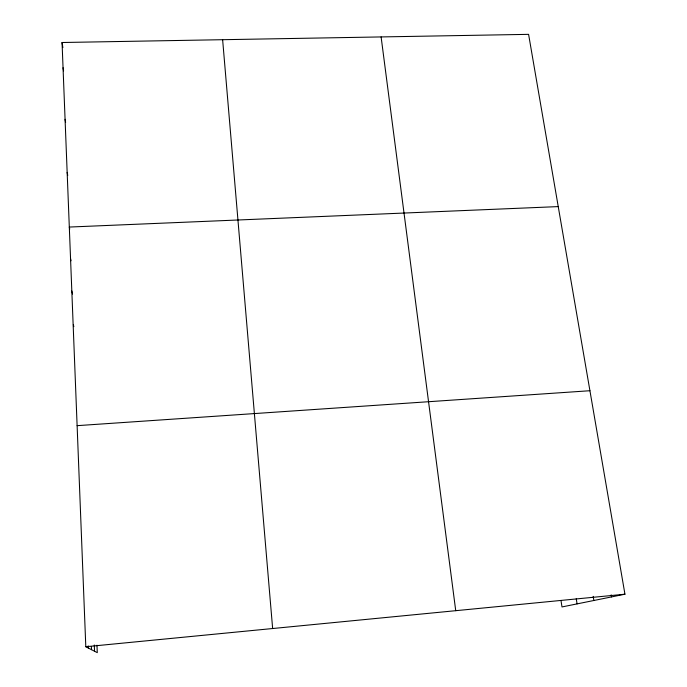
<?xml version="1.0" encoding="UTF-8"?>
<svg xmlns="http://www.w3.org/2000/svg" width="687" height="687" viewBox="0 0 687 687"><rect width="100%" height="100%" fill="white"/><g stroke="black" fill="none" stroke-linecap="round" stroke-linejoin="round"><path stroke-width="1.03" d="M96.97 645.187L97.279 652.65L85.806 646.733L62.053 42.508L528.595 34.35L624.947 594.203L561.992 606.939L560.996 600.593M85.806 646.733L624.947 594.203M77.116 425.657L589.927 390.723M558.239 206.598L69.31 227.053L69.722 229.054M73.354 324.728L73.835 326.643M71.826 290.979L72.547 294.079M70.555 258.741L71.001 260.777M67.163 172.385L67.738 175.46M65.076 119.298L65.617 122.423M611.164 594.839L611.516 596.917M593.182 596.359L593.86 600.49M63.049 67.738L63.565 70.881M576.256 598.755L577.071 603.89M62.053 42.508L62.869 47.601M381.113 36.926L455.73 610.691M222.631 39.7L272.645 628.528M94.291 644.999L94.548 651.242M91.371 646.51L91.5 649.67M88.185 645.866L88.271 648.004"/></g></svg>
